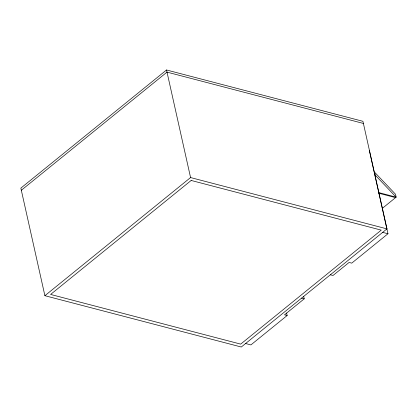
<?xml version="1.0" encoding="UTF-8"?>
<svg xmlns="http://www.w3.org/2000/svg" width="417" height="417" viewBox="0 0 417 417"><rect width="100%" height="100%" fill="white"/><g stroke="black" fill="none" stroke-linecap="round" stroke-linejoin="round"><path stroke-width="0.63" d="M166.529 69.983L20.85 188.119L44.895 295.695L241.287 347.017L386.966 228.881L362.92 121.305L166.529 69.983L190.574 177.559L386.966 228.881M21.33 190.256L167.008 72.12L363.4 123.448M44.895 295.695L190.574 177.559M382.42 208.281L396.15 197.147L395.493 194.218L374.581 172.205L375.237 175.135L396.15 197.147L378.667 192.576M303.665 296.289L304.228 298.822L284.509 314.814L287.162 315.507L286.599 312.985M287.162 315.507L250.904 344.911L245.592 343.525M369.311 150.292L387.972 233.76L351.745 263.137L349.092 262.444L333.011 275.481L330.358 274.787M378.709 193.207L395.571 197.616M382.66 232.373L387.972 233.76M301.574 298.129L304.228 298.822M191.168 180.457L50.608 294.444L240.692 344.119L381.253 230.132L191.168 180.457"/></g></svg>
